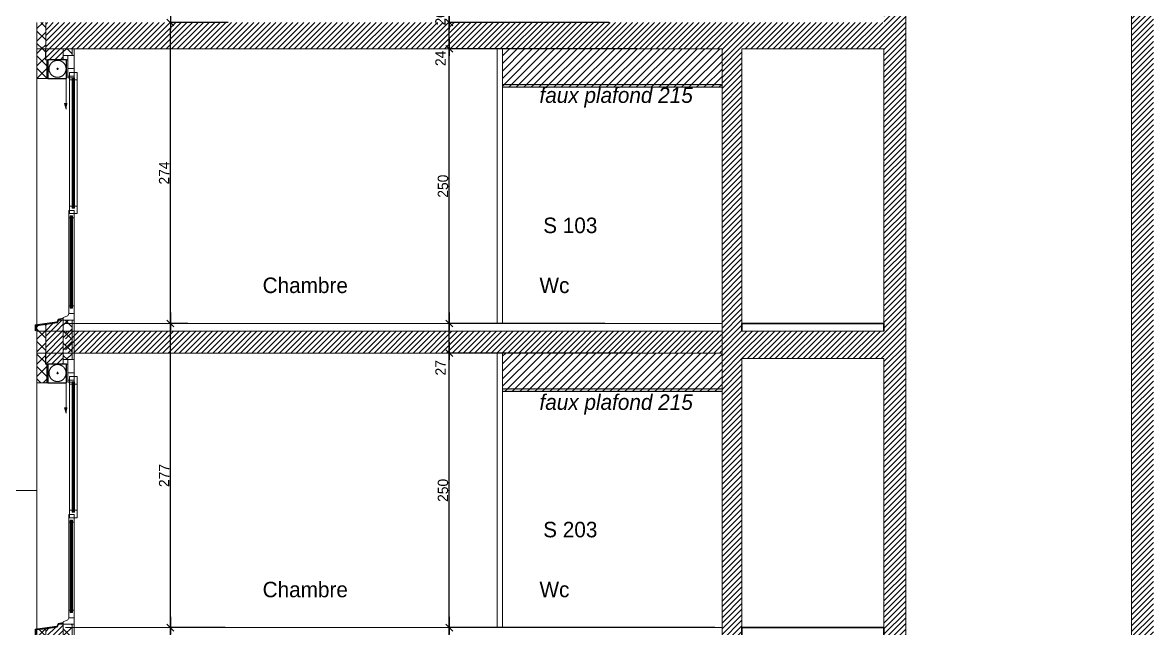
# Model space of a CAD drawing. Header units: centimetres. Extents: x -6341 to 23117, y -10090 to 8065.
# Drawn here: x 8405 to 9430, y -5704 to -5152 of the extents above; entities that cross this region are included whole.
import ezdxf

# ---------------------------------------------------------------- set-up
doc = ezdxf.new("R2010")
doc.units = ezdxf.units.CM
doc.header["$LTSCALE"] = 12.7
doc.header["$PDMODE"] = 1
doc.header["$PDSIZE"] = -2
doc.linetypes.add('VW-01', pattern=[0.83312, 0.41656, -0.41656])
doc.linetypes.add('VW-02', pattern=[1.3887, 0.97214, -0.41656])
doc.layers.get('0').update_dxf_attribs({"lineweight": 5})
for name, color, linetype, lineweight in [('B Général', 7, 'Continuous', 5), ('C ANNOTATIONS-cotation', 7, 'Continuous', 5), ('C ANNOTATIONS-prestations', 7, 'Continuous', 5), ('C ANNOTATIONS-texte', 7, 'Continuous', 5), ('Général', 7, 'Continuous', 5)]:
    doc.layers.add(name, color=color, linetype=linetype, lineweight=lineweight)
doc.styles.add('Arial', font='arial.ttf')
doc.styles.add('Eurostile', font='')
doc.styles.add('Eurostile (italic)', font='')
doc.styles.get('Eurostile').set_extended_font_data('Eurostile')
doc.styles.get('Eurostile (italic)').set_extended_font_data('Eurostile', italic=True)
doc.dimstyles.new('100é', dxfattribs={"dimtxt": 30.30306, "dimasz": 6.232178, "dimexe": 0, "dimexo": 25, "dimgap": 1, "dimtad": 1, "dimdec": 1, "dimtxsty": 'Arial', "dimblk": 'VW_SLASH', "dimblk1": 'VW_SLASH', "dimblk2": 'VW_SLASH', "dimcen": 0, "dimdle": 10, "dimse1": 1, "dimse2": 1, "dimazin": 0, "dimtfac": 1, "dimtdec": 1, "dimtix": 1, "dimtmove": 0, "dimatfit": 0, "dimldrblk": 'VW_FILLEDARROW', "dimfxl": 1, "dimfrac": 2, "dimtolj": 1, "dimarcsym": 0})
pattern_1 = [(45, (0, 0), (2.4253472, -2.6458333), [])]
pattern_2 = [(-45, (0, 0), (5.656854, 5.656854), []), (45, (0, 0), (5.656854, -5.656854), [])]
pattern_3 = [(45, (0, 0), (-5.65685, 5.65685), []), (135, (0, 0), (5.65685, 5.65685), [])]
pattern_4 = [(45, (0, 0.2205), (-3.5277778, 3.3072917), [])]

# ---------------------------------------------------------------- blocks, each defined once
blk = doc.blocks.new('F 220 All. fixe Coupe (2D)')
at = {"layer": 'B Général', "linetype": 'Continuous', "lineweight": 5, "true_color": 0x808080}
h = blk.add_hatch(dxfattribs=at)
h.set_pattern_fill('02_ISOLANT', color=8, style=0, pattern_type=2)
h.set_pattern_definition(pattern_3)
h.paths.add_polyline_path([(-116.7, 17), (-89.7, 17), (-89.7, 8), (-106.7, 8), (-106.7, 9), (-116.7, 9)])
at = {"layer": 'B Général', "linetype": 'Continuous', "lineweight": 0}
for points in [[(-89.7, 9), (-89.8, 9), (-89.8, 7.6), (-106.6, 7.6), (-106.6, 9.1), (-116.7, 9.1), (-116.7, 9), (-106.7, 9), (-106.7, 7.5), (-89.7, 7.5)], [(-66.9, -8.2), (-61.9, -9.5), (-66.9, -10.8)]]:
    blk.add_hatch(color=7, dxfattribs=at).paths.add_polyline_path(points)
at = {"layer": 'B Général', "linetype": 'Continuous', "lineweight": 5}
h = blk.add_hatch(dxfattribs=at)
h.set_pattern_fill('50_BETON', style=0, pattern_type=2)
h.set_pattern_definition(pattern_1)
h.paths.add_polyline_path([(-116.7, -7), (-106.7, -7), (-106.7, 9), (-116.7, 9)])
at = {"layer": 'B Général', "linetype": 'Continuous', "lineweight": 5, "true_color": 0x808080}
h = blk.add_hatch(dxfattribs=at)
h.set_pattern_fill('02_ISOLANT', color=8, style=0, pattern_type=2)
h.set_pattern_definition(pattern_3)
h.paths.add_polyline_path([(-116.7, -15), (-116.7, -7), (-110.7, -7), (-110.7, -15)])
at = {"layer": 'B Général', "linetype": 'Continuous', "lineweight": 0, "true_color": 0xeeeeee}
for points in [[(-90.4, -15.1), (28.3, -15.1), (28.3, -15.6), (-90.4, -15.6)], [(-90.4, -17.1), (28.3, -17.1), (28.3, -16.6), (-90.4, -16.6)], [(35.3, -13.4), (119.4, -13.4), (119.4, -13.9), (35.3, -13.9)], [(35.3, -15.4), (119.4, -15.4), (119.4, -14.9), (35.3, -14.9)]]:
    blk.add_hatch(color=7, dxfattribs=at).paths.add_polyline_path(points)
at = {"layer": 'Général', "linetype": 'Continuous', "lineweight": 5, "true_color": 0x808080}
h = blk.add_hatch(dxfattribs=at)
h.set_pattern_fill('02_ISOLANT', color=8, style=0, pattern_type=2)
h.set_pattern_definition(pattern_3)
h.paths.add_polyline_path([(140.3, 9), (134.3, 9), (135.4, 17), (140.3, 17)])
at = {"layer": 'Général', "linetype": 'Continuous', "lineweight": 5}
h = blk.add_hatch(dxfattribs=at)
h.set_pattern_fill('50_BETON', style=0, pattern_type=2)
h.set_pattern_definition(pattern_1)
h.paths.add_polyline_path([(140.3, -7), (130.3, -7), (130.3, -3), (132.9, -1.5), (134.3, 9), (140.3, 9)])
at = {"layer": 'Général', "linetype": 'Continuous', "lineweight": 5, "true_color": 0x808080}
h = blk.add_hatch(dxfattribs=at)
h.set_pattern_fill('02_ISOLANT', color=8, style=0, pattern_type=2)
h.set_pattern_definition(pattern_3)
h.paths.add_polyline_path([(140.3, -15), (130.3, -15), (130.3, -7), (140.3, -7)])
at = {"layer": 'B Général', "color": 7, "linetype": 'Continuous', "lineweight": 13}
blk.add_line((-110.7, -7), (-110.7, -17), dxfattribs=at)
at = {"layer": 'B Général', "color": 7, "linetype": 'VW-02', "lineweight": 5}
for p, q in [((-99.5, -1.8), (-97.5, -1.8)), ((-98.5, -0.8), (-98.5, -2.8))]:
    blk.add_line(p, q, dxfattribs=at)
at = {"layer": 'B Général', "color": 7, "linetype": 'Continuous', "lineweight": 5}
blk.add_line((-98.5, -9.5), (-61.9, -9.5), dxfattribs=at)
at = {"layer": 'B Général', "color": 7, "linetype": 'Continuous', "lineweight": 13, "flags": 128}
for points in [[(-116.7, 17), (-89.7, 17), (-89.7, 8), (-106.7, 8), (-106.7, 9), (-116.7, 9)], [(-116.7, -7), (-106.7, -7), (-106.7, 9), (-116.7, 9)]]:
    blk.add_lwpolyline(points, dxfattribs=at)
for points in [[(129.8, -2.9), (129.1, -7), (128.6, -7), (129.4, -2.4), (131.9, -1), (134.6, 18.5), (139.9, 18.5), (138.7, 17.3), (138, 17.3), (138.7, 18), (135.1, 18), (132.4, -1.3)], [(-116.7, -15), (-116.7, -7), (-110.7, -7), (-110.7, -15)], [(-110.7, -11), (-110.7, -7), (-106.7, -7), (-106.7, -11)], [(-116.7, -17), (-116.7, -15), (-110.7, -15), (-110.7, -17)]]:
    blk.add_lwpolyline(points, close=True, dxfattribs=at)
at = {"layer": 'B Général', "color": 7, "linetype": 'Continuous', "lineweight": 5, "flags": 128}
for points in [[(-89.7, 9), (-89.8, 9), (-89.8, 7.6), (-106.6, 7.6), (-106.6, 9.1), (-116.7, 9.1), (-116.7, 9), (-106.7, 9), (-106.7, 7.5), (-89.7, 7.5), (-89.7, 9)], [(-95.3, -12.6), (26.4, -12.6), (26.4, -19.6), (-95.3, -19.6)]]:
    blk.add_lwpolyline(points, close=True, dxfattribs=at)
at = {"layer": 'B Général', "color": 7, "linetype": 'Continuous', "lineweight": 25, "flags": 128}
blk.add_lwpolyline([(-106.7, -10), (-106.7, 7), (-89.7, 7), (-89.7, -10)], close=True, dxfattribs=at)
at = {"layer": 'B Général', "color": 7, "linetype": 'VW-01', "lineweight": 5, "flags": 128}
blk.add_lwpolyline([(-66.9, -8.2), (-61.9, -9.5), (-66.9, -10.8)], close=True, dxfattribs=at)
at = {"layer": 'B Général', "lineweight": 5, "flags": 128}
for points in [[(124.3, -17), (130.3, -17), (130.3, -7), (127.9, -7), (126.3, -11), (124.3, -12)], [(-98.8, -11), (-91.9, -11), (-91.9, -17), (-98.8, -17)], [(-88.4, -15.1), (-88.4, -12.6), (-95.3, -12.6), (-95.3, -19.6), (-88.4, -19.6), (-88.4, -17.1), (-90.4, -17.1), (-90.4, -15.1)], [(-90.4, -15.1), (28.3, -15.1), (28.3, -15.6), (-90.4, -15.6)], [(-90.4, -17.1), (28.3, -17.1), (28.3, -16.6), (-90.4, -16.6)], [(26.4, -15.1), (26.4, -12.6), (33.2, -12.6), (33.2, -19.6), (26.4, -19.6), (26.4, -17.1), (28.3, -17.1), (28.3, -15.1)], [(37.2, -13.4), (37.2, -12), (30.4, -12), (30.4, -17), (37.2, -17), (37.2, -15.4), (35.3, -15.4), (35.3, -13.4)], [(35.3, -13.4), (119.4, -13.4), (119.4, -13.9), (35.3, -13.9)], [(35.3, -15.4), (119.4, -15.4), (119.4, -14.9), (35.3, -14.9)], [(117.4, -13.4), (117.4, -12), (124.3, -12), (124.3, -17), (117.4, -17), (117.4, -15.4), (119.4, -15.4), (119.4, -13.4)]]:
    blk.add_lwpolyline(points, close=True, dxfattribs=at)
at = {"layer": 'B Général', "linetype": 'Continuous', "lineweight": 5, "flags": 128}
blk.add_lwpolyline([(-90.2, -17), (-110.7, -17), (-110.7, -11), (-90.2, -11)], close=True, dxfattribs=at)
at = {"layer": 'B Général', "linetype": 'Continuous', "lineweight": 5}
blk.add_open_spline([(-105.2, -5.6), (-104.2, -7.4), (-100.6, -9.5), (-96.5, -9.5), (-92.9, -7.4), (-90.8, -3.9), (-90.8, 0.3), (-92.8, 3.9), (-96.4, 6), (-100.5, 6), (-104.1, 3.9), (-106.2, 0.4), (-106.3, -3.8), (-105.2, -5.6)], degree=2, dxfattribs=at)
at = {"layer": 'Général', "color": 7, "linetype": 'Continuous', "lineweight": 5}
for p, q in [((-89.7, 17), (135.4, 17)), ((37.2, -12), (117.4, -12)), ((117.4, -17), (37.2, -17)), ((137.4, -15), (130.3, -15)), ((140.3, -17), (130.3, -17))]:
    blk.add_line(p, q, dxfattribs=at)
at = {"layer": 'Général', "color": 7, "linetype": 'Continuous', "lineweight": 5, "flags": 128}
for points in [[(140.3, 9), (134.3, 9), (135.4, 17), (140.3, 17)], [(140.3, -7), (130.3, -7), (130.3, -3), (132.9, -1.5), (134.3, 9), (140.3, 9)], [(140.3, -15), (130.3, -15), (130.3, -7), (140.3, -7)]]:
    blk.add_lwpolyline(points, dxfattribs=at)
blk = doc.blocks.new('VW_SLASH')
at = {"color": 0, "linetype": 'ByBlock', "lineweight": -2}
blk.add_line((1.6, 0), (-1, 0), dxfattribs=at)
at = {"color": 0, "linetype": 'VW-01', "lineweight": 20, "flags": 128}
blk.add_lwpolyline([(0.5, 0.5), (-0.5, -0.5)], dxfattribs=at)
blk = doc.blocks.new('*D1275')
at = {"layer": 'C ANNOTATIONS-cotation', "color": 0, "linetype": 'Continuous', "lineweight": -2, "transparency": 16777216}
for p, q in [((8592.5, -5152.4), (8540, -5152.4)), ((8540, -5420.1), (8540, -5158.6)), ((8555.8, -5426.4), (8540, -5426.4))]:
    blk.add_line(p, q, dxfattribs=at)
at = {"layer": 'Defpoints', "color": 0, "transparency": 16777216}
for p in [(8540, -5152.4), (8617.5, -5152.4), (8580.8, -5426.4)]:
    blk.add_point(p, dxfattribs=at)
at = {"layer": 'C ANNOTATIONS-cotation', "color": 0, "lineweight": -2, "transparency": 16777216, "xscale": 6.232177734375, "yscale": 6.232177734375, "zscale": 6.232177734375}
for p, rotation in [((8540, -5152.4), 90), ((8540, -5426.4), 270)]:
    blk.add_blockref('VW_SLASH', p, dxfattribs=dict(at, rotation=rotation))
at = {"layer": 'C ANNOTATIONS-cotation', "color": 0, "lineweight": 5, "transparency": 16777216, "insert": (8534.3, -5289.4), "char_height": 9.41, "attachment_point": 5, "rotation": 90, "style": 'Eurostile'}
blk.add_mtext('\\A1;274', dxfattribs=at)
blk = doc.blocks.new('VW_FILLEDARROW')
at = {"linetype": 'Continuous', "lineweight": 0}
blk.add_hatch(color=0, dxfattribs=at).paths.add_polyline_path([(-1.6, 0.43), (0, 0), (-1.6, -0.43)])
at = {"color": 0, "linetype": 'VW-01', "lineweight": 5, "flags": 128}
blk.add_lwpolyline([(-1.6, 0.43), (0, 0), (-1.6, -0.43)], close=True, dxfattribs=at)
blk = doc.blocks.new('*D1276')
at = {"layer": 'C ANNOTATIONS-cotation', "color": 0, "linetype": 'Continuous', "lineweight": -2, "transparency": 16777216}
for p, q in [((8555.8, -5426.4), (8540, -5426.4)), ((8540, -5697.1), (8540, -5432.6)), ((8590, -5703.4), (8540, -5703.4))]:
    blk.add_line(p, q, dxfattribs=at)
at = {"layer": 'Defpoints', "color": 0, "transparency": 16777216}
for p in [(8540, -5426.4), (8580.8, -5426.4), (8615, -5703.4)]:
    blk.add_point(p, dxfattribs=at)
at = {"layer": 'C ANNOTATIONS-cotation', "color": 0, "lineweight": -2, "transparency": 16777216, "xscale": 6.232177734375, "yscale": 6.232177734375, "zscale": 6.232177734375}
for p, rotation in [((8540, -5426.4), 90), ((8540, -5703.4), 270)]:
    blk.add_blockref('VW_SLASH', p, dxfattribs=dict(at, rotation=rotation))
at = {"layer": 'C ANNOTATIONS-cotation', "color": 0, "lineweight": 5, "transparency": 16777216, "insert": (8534.3, -5564.9), "char_height": 9.41, "attachment_point": 5, "rotation": 90, "style": 'Eurostile'}
blk.add_mtext('\\A1;277', dxfattribs=at)
blk = doc.blocks.new('*D1277')
at = {"layer": 'C ANNOTATIONS-cotation', "color": 0, "linetype": 'Continuous', "lineweight": -2, "transparency": 16777216}
for p, q in [((8590, -5703.4), (8540, -5703.4)), ((8540, -5974.1), (8540, -5709.6)), ((8626, -5980.4), (8540, -5980.4))]:
    blk.add_line(p, q, dxfattribs=at)
at = {"layer": 'Defpoints', "color": 0, "transparency": 16777216}
for p in [(8540, -5703.4), (8615, -5703.4), (8651, -5980.4)]:
    blk.add_point(p, dxfattribs=at)
at = {"layer": 'C ANNOTATIONS-cotation', "color": 0, "lineweight": -2, "transparency": 16777216, "xscale": 6.232177734375, "yscale": 6.232177734375, "zscale": 6.232177734375}
for p, rotation in [((8540, -5703.4), 90), ((8540, -5980.4), 270)]:
    blk.add_blockref('VW_SLASH', p, dxfattribs=dict(at, rotation=rotation))
at = {"layer": 'C ANNOTATIONS-cotation', "color": 0, "lineweight": 5, "transparency": 16777216, "insert": (8534.3, -5841.9), "char_height": 9.41, "attachment_point": 5, "rotation": 90, "style": 'Eurostile'}
blk.add_mtext('\\A1;277', dxfattribs=at)
blk = doc.blocks.new('*D1282')
at = {"layer": 'C ANNOTATIONS-cotation', "color": 0, "linetype": 'Continuous', "lineweight": -2, "transparency": 16777216}
for p, q in [((8798.1, -5132.4), (8794, -5132.4)), ((8794, -5146.1), (8794, -5138.6)), ((8939.6, -5152.4), (8794, -5152.4))]:
    blk.add_line(p, q, dxfattribs=at)
at = {"layer": 'Defpoints', "color": 0, "transparency": 16777216}
for p in [(8794, -5132.4), (8823.1, -5132.4), (8964.6, -5152.4)]:
    blk.add_point(p, dxfattribs=at)
at = {"layer": 'C ANNOTATIONS-cotation', "color": 0, "lineweight": -2, "transparency": 16777216, "xscale": 6.232177734375, "yscale": 6.232177734375, "zscale": 6.232177734375}
for p, rotation in [((8794, -5132.4), 90), ((8794, -5152.4), 270)]:
    blk.add_blockref('VW_SLASH', p, dxfattribs=dict(at, rotation=rotation))
at = {"layer": 'C ANNOTATIONS-cotation', "color": 0, "lineweight": 5, "transparency": 16777216, "insert": (8786, -5148.1), "char_height": 9.41, "attachment_point": 5, "rotation": 90, "style": 'Eurostile'}
blk.add_mtext('\\A1;20', dxfattribs=at)
blk = doc.blocks.new('*D1283')
at = {"layer": 'C ANNOTATIONS-cotation', "color": 0, "linetype": 'Continuous', "lineweight": -2, "transparency": 16777216}
for p, q in [((8939.6, -5152.4), (8794, -5152.4)), ((8794, -5170.1), (8794, -5158.6)), ((8965, -5176.4), (8794, -5176.4))]:
    blk.add_line(p, q, dxfattribs=at)
at = {"layer": 'Defpoints', "color": 0, "transparency": 16777216}
for p in [(8794, -5152.4), (8964.6, -5152.4), (8990, -5176.4)]:
    blk.add_point(p, dxfattribs=at)
at = {"layer": 'C ANNOTATIONS-cotation', "color": 0, "lineweight": -2, "transparency": 16777216, "xscale": 6.232177734375, "yscale": 6.232177734375, "zscale": 6.232177734375}
for p, rotation in [((8794, -5152.4), 90), ((8794, -5176.4), 270)]:
    blk.add_blockref('VW_SLASH', p, dxfattribs=dict(at, rotation=rotation))
at = {"layer": 'C ANNOTATIONS-cotation', "color": 0, "lineweight": 5, "transparency": 16777216, "insert": (8786, -5185), "char_height": 9.41, "attachment_point": 5, "rotation": 90, "style": 'Eurostile'}
blk.add_mtext('\\A1;24', dxfattribs=at)
blk = doc.blocks.new('*D1284')
at = {"layer": 'C ANNOTATIONS-cotation', "color": 0, "linetype": 'Continuous', "lineweight": -2, "transparency": 16777216}
for p, q in [((8965, -5176.4), (8794, -5176.4)), ((8794, -5420.1), (8794, -5182.6)), ((8935.7, -5426.4), (8794, -5426.4))]:
    blk.add_line(p, q, dxfattribs=at)
at = {"layer": 'Defpoints', "color": 0, "transparency": 16777216}
for p in [(8794, -5176.4), (8990, -5176.4), (8960.7, -5426.4)]:
    blk.add_point(p, dxfattribs=at)
at = {"layer": 'C ANNOTATIONS-cotation', "color": 0, "lineweight": -2, "transparency": 16777216, "xscale": 6.232177734375, "yscale": 6.232177734375, "zscale": 6.232177734375}
for p, rotation in [((8794, -5176.4), 90), ((8794, -5426.4), 270)]:
    blk.add_blockref('VW_SLASH', p, dxfattribs=dict(at, rotation=rotation))
at = {"layer": 'C ANNOTATIONS-cotation', "color": 0, "lineweight": 5, "transparency": 16777216, "insert": (8788.3, -5301.4), "char_height": 9.41, "attachment_point": 5, "rotation": 90, "style": 'Eurostile'}
blk.add_mtext('\\A1;250', dxfattribs=at)
blk = doc.blocks.new('*D1285')
at = {"layer": 'C ANNOTATIONS-cotation', "color": 0, "linetype": 'Continuous', "lineweight": -2, "transparency": 16777216}
for p, q in [((8935.7, -5426.4), (8794, -5426.4)), ((8794, -5447.1), (8794, -5432.6)), ((8965, -5453.4), (8794, -5453.4))]:
    blk.add_line(p, q, dxfattribs=at)
at = {"layer": 'Defpoints', "color": 0, "transparency": 16777216}
for p in [(8794, -5426.4), (8960.7, -5426.4), (8990, -5453.4)]:
    blk.add_point(p, dxfattribs=at)
at = {"layer": 'C ANNOTATIONS-cotation', "color": 0, "lineweight": -2, "transparency": 16777216, "xscale": 6.232177734375, "yscale": 6.232177734375, "zscale": 6.232177734375}
for p, rotation in [((8794, -5426.4), 90), ((8794, -5453.4), 270)]:
    blk.add_blockref('VW_SLASH', p, dxfattribs=dict(at, rotation=rotation))
at = {"layer": 'C ANNOTATIONS-cotation', "color": 0, "lineweight": 5, "transparency": 16777216, "insert": (8786, -5466.8), "char_height": 9.41, "attachment_point": 5, "rotation": 90, "style": 'Eurostile'}
blk.add_mtext('\\A1;27', dxfattribs=at)
blk = doc.blocks.new('*D1286')
at = {"layer": 'C ANNOTATIONS-cotation', "color": 0, "linetype": 'Continuous', "lineweight": -2, "transparency": 16777216}
for p, q in [((8965, -5453.4), (8794, -5453.4)), ((8794, -5697.1), (8794, -5459.6)), ((9035.8, -5703.4), (8794, -5703.4))]:
    blk.add_line(p, q, dxfattribs=at)
at = {"layer": 'Defpoints', "color": 0, "transparency": 16777216}
for p in [(8794, -5453.4), (8990, -5453.4), (9060.8, -5703.4)]:
    blk.add_point(p, dxfattribs=at)
at = {"layer": 'C ANNOTATIONS-cotation', "color": 0, "lineweight": -2, "transparency": 16777216, "xscale": 6.232177734375, "yscale": 6.232177734375, "zscale": 6.232177734375}
for p, rotation in [((8794, -5453.4), 90), ((8794, -5703.4), 270)]:
    blk.add_blockref('VW_SLASH', p, dxfattribs=dict(at, rotation=rotation))
at = {"layer": 'C ANNOTATIONS-cotation', "color": 0, "lineweight": 5, "transparency": 16777216, "insert": (8788.3, -5578.4), "char_height": 9.41, "attachment_point": 5, "rotation": 90, "style": 'Eurostile'}
blk.add_mtext('\\A1;250', dxfattribs=at)
blk = doc.blocks.new('*D1287')
at = {"layer": 'C ANNOTATIONS-cotation', "color": 0, "linetype": 'Continuous', "lineweight": -2, "transparency": 16777216}
for p, q in [((9035.8, -5703.4), (8794, -5703.4)), ((8794, -5724.1), (8794, -5709.6)), ((9015.8, -5730.4), (8794, -5730.4))]:
    blk.add_line(p, q, dxfattribs=at)
at = {"layer": 'Defpoints', "color": 0, "transparency": 16777216}
for p in [(8794, -5703.4), (9060.8, -5703.4), (9040.8, -5730.4)]:
    blk.add_point(p, dxfattribs=at)
at = {"layer": 'C ANNOTATIONS-cotation', "color": 0, "lineweight": -2, "transparency": 16777216, "xscale": 6.232177734375, "yscale": 6.232177734375, "zscale": 6.232177734375}
for p, rotation in [((8794, -5703.4), 90), ((8794, -5730.4), 270)]:
    blk.add_blockref('VW_SLASH', p, dxfattribs=dict(at, rotation=rotation))
at = {"layer": 'C ANNOTATIONS-cotation', "color": 0, "lineweight": 5, "transparency": 16777216, "insert": (8786, -5746), "char_height": 9.41, "attachment_point": 5, "rotation": 90, "style": 'Eurostile'}
blk.add_mtext('\\A1;27', dxfattribs=at)

msp = doc.modelspace()

# ---------------------------------------------------------------- hatches: boundary and pattern name
at = {"layer": 'B Général', "linetype": 'Continuous', "lineweight": 5}
h = msp.add_hatch(dxfattribs=at)
h.set_pattern_fill('50_BETON', style=0, pattern_type=2)
h.set_pattern_definition(pattern_1)
h.paths.add_polyline_path([(9435.45, -4715.37), (9415.45, -4715.37), (9415.45, -6269.38), (9435.45, -6269.38)])
h = msp.add_hatch(dxfattribs=at)
h.set_pattern_fill('50_BETON', style=0, pattern_type=2)
h.set_pattern_definition(pattern_1)
h.paths.add_polyline_path([(9209.67, -5090.32), (9189.67, -5090.32), (9189.67, -6269.38), (9209.67, -6269.38)])
at = {"layer": 'B Général', "linetype": 'Continuous', "lineweight": 5, "true_color": 0x808080}
h = msp.add_hatch(dxfattribs=at)
h.set_pattern_fill('02_ISOLANT', color=8, angle=-90, style=0, pattern_type=2)
h.set_pattern_definition(pattern_2)
h.paths.add_polyline_path([(8426.48, -5152.37), (8418.48, -5152.37), (8418.48, -5176.37), (8426.48, -5176.37)])
at = {"layer": 'B Général', "linetype": 'Continuous', "lineweight": 5}
h = msp.add_hatch(dxfattribs=at)
h.set_pattern_fill('50_BETON', style=0, pattern_type=2)
h.set_pattern_definition(pattern_1)
h.paths.add_polyline_path([(9189.67, -5176.37), (9189.67, -5152.37), (8426.48, -5152.37), (8442.48, -5176.37)])
h = msp.add_hatch(dxfattribs=at)
h.set_pattern_fill('50_BETON', style=0, pattern_type=2)
h.set_pattern_definition(pattern_1)
h.paths.add_polyline_path([(8426.48, -5176.37), (8442.48, -5176.37), (8426.48, -5152.37)])
at = {"layer": 'B Général', "linetype": 'Continuous', "lineweight": 5, "true_color": 0xaaaaaa}
h = msp.add_hatch(dxfattribs=at)
h.set_pattern_fill('F_P__SOFFITE', color=253, style=0, pattern_type=2)
h.set_pattern_definition(pattern_4)
h.paths.add_polyline_path([(8842.48, -5176.37), (9042.48, -5176.37), (9042.48, -5211.37), (8842.48, -5211.37)])
at = {"layer": 'B Général', "linetype": 'Continuous', "lineweight": 5}
h = msp.add_hatch(dxfattribs=at)
h.set_pattern_fill('50_BETON', style=0, pattern_type=2)
h.set_pattern_definition(pattern_1)
h.paths.add_polyline_path([(9060.48, -5996.37), (9060.48, -5176.37), (9042.48, -5176.37), (9042.48, -5996.37)])
at = {"layer": 'B Général', "linetype": 'Continuous', "lineweight": 0, "true_color": 0x848484}
for points in [[(8842.48, -5208.96), (9042.48, -5208.96), (9042.48, -5211.37), (8842.48, -5211.37)], [(8842.48, -5485.96), (9042.48, -5485.96), (9042.48, -5488.37), (8842.48, -5488.37)]]:
    msp.add_hatch(color=252, dxfattribs=at).paths.add_polyline_path(points)
at = {"layer": 'B Général', "linetype": 'Continuous', "lineweight": 5, "true_color": 0x808080}
h = msp.add_hatch(dxfattribs=at)
h.set_pattern_fill('02_ISOLANT', color=8, angle=-90, style=0, pattern_type=2)
h.set_pattern_definition(pattern_2)
h.paths.add_polyline_path([(8426.48, -5433.34), (8418.48, -5433.34), (8418.48, -5453.37), (8426.48, -5453.37)])
at = {"layer": 'B Général', "linetype": 'Continuous', "lineweight": 5}
h = msp.add_hatch(dxfattribs=at)
h.set_pattern_fill('50_BETON', style=0, pattern_type=2)
h.set_pattern_definition(pattern_1)
h.paths.add_polyline_path([(8442.48, -5433.34), (8426.48, -5433.34), (8426.48, -5453.37), (8442.48, -5453.37)])
at = {"layer": 'B Général', "linetype": 'Continuous', "lineweight": 5, "true_color": 0x808080}
h = msp.add_hatch(dxfattribs=at)
h.set_pattern_fill('02_ISOLANT', color=8, angle=-90, style=0, pattern_type=2)
h.set_pattern_definition(pattern_2)
h.paths.add_polyline_path([(8450.48, -5433.34), (8442.48, -5433.34), (8442.48, -5453.37), (8450.48, -5453.37)])
at = {"layer": 'B Général', "linetype": 'Continuous', "lineweight": 5}
h = msp.add_hatch(dxfattribs=at)
h.set_pattern_fill('50_BETON', style=0, pattern_type=2)
h.set_pattern_definition(pattern_1)
h.paths.add_polyline_path([(8444.48, -5433.37), (8444.48, -5453.37), (9042.48, -5453.37), (9042.48, -5433.37)])
h = msp.add_hatch(dxfattribs=at)
h.set_pattern_fill('50_BETON', style=0, pattern_type=2)
h.set_pattern_definition(pattern_1)
h.paths.add_polyline_path([(9189.67, -5458.37), (9189.67, -5433.37), (9060.48, -5433.37), (9060.48, -5458.37)])
at = {"layer": 'B Général', "linetype": 'Continuous', "lineweight": 5, "true_color": 0xaaaaaa}
h = msp.add_hatch(dxfattribs=at)
h.set_pattern_fill('F_P__SOFFITE', color=253, style=0, pattern_type=2)
h.set_pattern_definition(pattern_4)
h.paths.add_polyline_path([(8842.48, -5453.37), (9042.48, -5453.37), (9042.48, -5488.37), (8842.48, -5488.37)])

# ---------------------------------------------------------------- linework, layer by layer
at = {"layer": 'B Général', "color": 7, "linetype": 'Continuous', "lineweight": 18}
for p, q in [((9415.45, -4715.37), (9415.45, -6269.38)), ((9209.67, -5090.32), (9209.67, -6269.38)), ((8442.48, -5176.37), (8452.48, -5176.37)), ((8452.48, -5176.37), (9042.48, -5176.37)), ((9042.48, -5176.37), (9042.48, -5996.37)), ((9060.48, -5176.37), (9189.67, -5176.37)), ((9060.48, -5176.37), (9060.48, -5426.37)), ((9189.67, -5176.37), (9189.67, -5426.37)), ((9060.48, -5458.37), (9060.48, -5703.37)), ((9189.67, -5458.37), (9189.67, -5703.37))]:
    msp.add_line(p, q, dxfattribs=at)
at = {"layer": 'B Général', "color": 7, "linetype": 'Continuous', "lineweight": 5}
for p, q in [((9415.45, -4715.37), (9415.45, -6269.38)), ((9209.67, -5090.32), (9209.67, -6269.38)), ((8452.48, -5176.37), (9042.48, -5176.37)), ((8837.48, -5176.37), (8837.48, -5426.37)), ((8837.48, -5176.37), (8842.48, -5176.37)), ((8842.48, -5176.37), (8842.48, -5426.37)), ((9042.48, -5176.37), (9042.48, -5426.37)), ((9060.48, -5176.37), (9189.67, -5176.37)), ((9060.48, -5176.37), (9060.48, -5426.37)), ((9189.67, -5176.37), (9189.67, -5426.37)), ((8444.48, -5426.37), (9042.48, -5426.37)), ((8444.48, -5426.37), (9042.48, -5426.37)), ((8837.48, -5426.37), (8842.48, -5426.37)), ((9060.48, -5426.37), (9189.67, -5426.37)), ((8442.48, -5433.34), (8442.48, -5453.37)), ((8444.48, -5433.37), (9042.48, -5433.37)), ((8450.48, -5433.34), (8450.48, -5453.37)), ((8444.48, -5453.37), (9042.48, -5453.37)), ((8444.48, -5453.37), (9042.48, -5453.37)), ((8837.48, -5453.37), (8837.48, -5703.37)), ((8837.48, -5453.37), (8842.48, -5453.37)), ((8842.48, -5453.37), (8842.48, -5703.37)), ((9042.48, -5453.37), (9042.48, -5703.37)), ((9060.48, -5458.37), (9189.67, -5458.37)), ((9060.48, -5458.37), (9060.48, -5703.37)), ((9189.67, -5458.37), (9189.67, -5703.37)), ((7638.48, -5578.63), (8418.48, -5578.63)), ((8444.48, -5703.37), (9042.48, -5703.37)), ((8444.48, -5703.37), (9042.48, -5703.37)), ((8837.48, -5703.37), (8842.48, -5703.37)), ((9060.48, -5703.37), (9189.67, -5703.37))]:
    msp.add_line(p, q, dxfattribs=at)
at = {"layer": 'B Général', "color": 7, "linetype": 'Continuous', "lineweight": 13}
for p, q in [((8418.48, -5152.37), (8418.48, -5176.37)), ((8418.48, -5152.37), (8418.48, -5176.37)), ((8426.48, -5152.37), (8426.48, -5176.37)), ((8426.48, -5152.37), (8426.48, -5176.37)), ((8418.48, -5176.37), (8452.48, -5176.37)), ((8837.48, -5176.37), (8837.48, -5426.37)), ((8842.48, -5176.37), (8842.48, -5426.37)), ((8452.48, -5433.34), (8452.48, -5407.37)), ((8452.48, -5425.37), (8452.48, -5453.37)), ((8418.48, -5433.34), (8418.48, -5453.37)), ((8418.48, -5433.34), (8418.48, -5453.37)), ((8418.48, -5433.34), (8452.48, -5433.34)), ((8426.48, -5433.34), (8426.48, -5453.37)), ((8426.48, -5433.34), (8426.48, -5453.37)), ((8442.48, -5433.34), (8442.48, -5453.37)), ((8450.48, -5433.34), (8450.48, -5453.37)), ((8452.48, -5433.34), (8452.48, -5453.37)), ((9060.48, -5433.37), (9189.67, -5433.37)), ((8418.48, -5453.37), (8452.48, -5453.37)), ((8837.48, -5453.37), (8837.48, -5703.37)), ((8842.48, -5453.37), (8842.48, -5703.37)), ((9060.48, -5458.37), (9189.67, -5458.37))]:
    msp.add_line(p, q, dxfattribs=at)
at = {"layer": 'B Général', "color": 7, "linetype": 'Continuous', "lineweight": 35}
for p, q in [((9060.48, -5426.37), (9189.67, -5426.37)), ((9060.48, -5426.37), (9060.48, -5433.37)), ((9189.67, -5426.37), (9189.67, -5433.37)), ((9060.48, -5703.37), (9189.67, -5703.37)), ((9060.48, -5703.37), (9060.48, -5710.37)), ((9189.67, -5703.37), (9189.67, -5710.37))]:
    msp.add_line(p, q, dxfattribs=at)
at = {"layer": 'B Général', "color": 7, "linetype": 'Continuous', "lineweight": 5, "flags": 128}
for points in [[(8842.48, -5176.37), (9042.48, -5176.37), (9042.48, -5211.37), (8842.48, -5211.37)], [(8842.48, -5208.96), (9042.48, -5208.96), (9042.48, -5211.37), (8842.48, -5211.37)], [(8842.48, -5453.37), (9042.48, -5453.37), (9042.48, -5488.37), (8842.48, -5488.37)], [(8842.48, -5485.96), (9042.48, -5485.96), (9042.48, -5488.37), (8842.48, -5488.37)]]:
    msp.add_lwpolyline(points, close=True, dxfattribs=at)

# ---------------------------------------------------------------- block references
at = {"layer": 'B Général', "color": 7, "xscale": -1, "rotation": 90}
for p in [(8435.48, -5293.07), (8435.48, -5570.07)]:
    msp.add_blockref('F 220 All. fixe Coupe (2D)', p, dxfattribs=at)

# ---------------------------------------------------------------- texts
at = {"layer": 'B Général', "color": 7, "char_height": 14.118, "attachment_point": 2, "line_spacing_factor": 0.894142, "style": 'Eurostile'}
for s, insert in [('S 103', (8904.21, -5330.02)), ('S 203', (8904.21, -5607.02))]:
    msp.add_mtext(s, dxfattribs=dict(at, insert=insert))
at = {"layer": 'C ANNOTATIONS-prestations', "char_height": 14.118, "attachment_point": 1, "line_spacing_factor": 0.894142, "style": 'Eurostile (italic)'}
for insert in [(8876.17, -5211.45), (8876.17, -5490.97)]:
    msp.add_mtext('faux plafond 215', dxfattribs=dict(at, insert=insert))
at = {"layer": 'C ANNOTATIONS-texte', "color": 7, "char_height": 14.118, "attachment_point": 1, "rotation": 0.00002, "line_spacing_factor": 0.894142, "style": 'Eurostile'}
for s, insert in [('Chambre', (8624.03, -5384.61)), ('Wc', (8876.17, -5384.61)), ('Chambre', (8624.03, -5661.61)), ('Wc', (8876.17, -5661.61))]:
    msp.add_mtext(s, dxfattribs=dict(at, insert=insert))

# ---------------------------------------------------------------- dimensions: what is measured, and where the dimension line sits
at = {"layer": 'C ANNOTATIONS-cotation', "color": 7, "linetype": 'Continuous', "lineweight": 5}
for base, p1, p2, override, picture, middle in [((8794, -5132.37), (8964.64, -5152.37), (8823.07, -5132.37), {"dimtxt": 9.412001, "dimdec": 0, "dimpost": '<>', "dimtxsty": 'Eurostile', "dimse1": 0, "dimse2": 0, "dimtmove": 2}, '*D1282', (8786.01, -5148.07)), ((8794, -5152.37), (8990.03, -5176.37), (8964.64, -5152.37), {"dimtxt": 9.412001, "dimdec": 0, "dimpost": '<>', "dimtxsty": 'Eurostile', "dimse1": 0, "dimse2": 0, "dimtix": 0, "dimtmove": 2}, '*D1283', (8786.01, -5185.02)), ((8794, -5426.37), (8990.03, -5453.37), (8960.74, -5426.37), {"dimtxt": 9.412001, "dimdec": 0, "dimpost": '<>', "dimtxsty": 'Eurostile', "dimse1": 0, "dimse2": 0, "dimtix": 0, "dimtmove": 2}, '*D1285', (8786.01, -5466.82)), ((8794, -5703.37), (9040.8, -5730.37), (9060.8, -5703.37), {"dimtxt": 9.412001, "dimdec": 0, "dimpost": '<>', "dimtxsty": 'Eurostile', "dimse1": 0, "dimse2": 0, "dimtix": 0, "dimtmove": 2}, '*D1287', (8786.01, -5746.04))]:
    dim = msp.add_linear_dim(base=base, p1=p1, p2=p2, angle=270, dimstyle='100é', override=override, dxfattribs=at)
    dim.commit()
    dim.dimension.update_dxf_attribs({"geometry": picture, "text_midpoint": middle, "dimtype": 160})
for base, p1, p2, override, picture, middle in [((8540, -5152.37), (8580.78, -5426.37), (8617.5, -5152.37), {"dimtxt": 9.412001, "dimpost": '<>', "dimtxsty": 'Eurostile', "dimse1": 0, "dimse2": 0, "dimtmove": 2}, '*D1275', (8534.29, -5289.37)), ((8794, -5176.37), (8960.74, -5426.37), (8990.03, -5176.37), {"dimtxt": 9.412001, "dimdec": 0, "dimpost": '<>', "dimtxsty": 'Eurostile', "dimse1": 0, "dimse2": 0, "dimtmove": 2}, '*D1284', (8788.29, -5301.37)), ((8540, -5426.37), (8615, -5703.37), (8580.78, -5426.37), {"dimtxt": 9.412001, "dimpost": '<>', "dimtxsty": 'Eurostile', "dimse1": 0, "dimse2": 0, "dimtmove": 2}, '*D1276', (8534.29, -5564.87)), ((8794, -5453.37), (9060.8, -5703.37), (8990.03, -5453.37), {"dimtxt": 9.412001, "dimdec": 0, "dimpost": '<>', "dimtxsty": 'Eurostile', "dimse1": 0, "dimse2": 0, "dimtmove": 2}, '*D1286', (8788.29, -5578.37)), ((8540, -5703.37), (8651, -5980.37), (8615, -5703.37), {"dimtxt": 9.412001, "dimpost": '<>', "dimtxsty": 'Eurostile', "dimse1": 0, "dimse2": 0, "dimtmove": 2}, '*D1277', (8534.29, -5841.87))]:
    dim = msp.add_linear_dim(base=base, p1=p1, p2=p2, angle=270, dimstyle='100é', override=override, dxfattribs=at)
    dim.commit()
    dim.dimension.update_dxf_attribs({"geometry": picture, "text_midpoint": middle})

doc.saveas('drawing.dxf')
